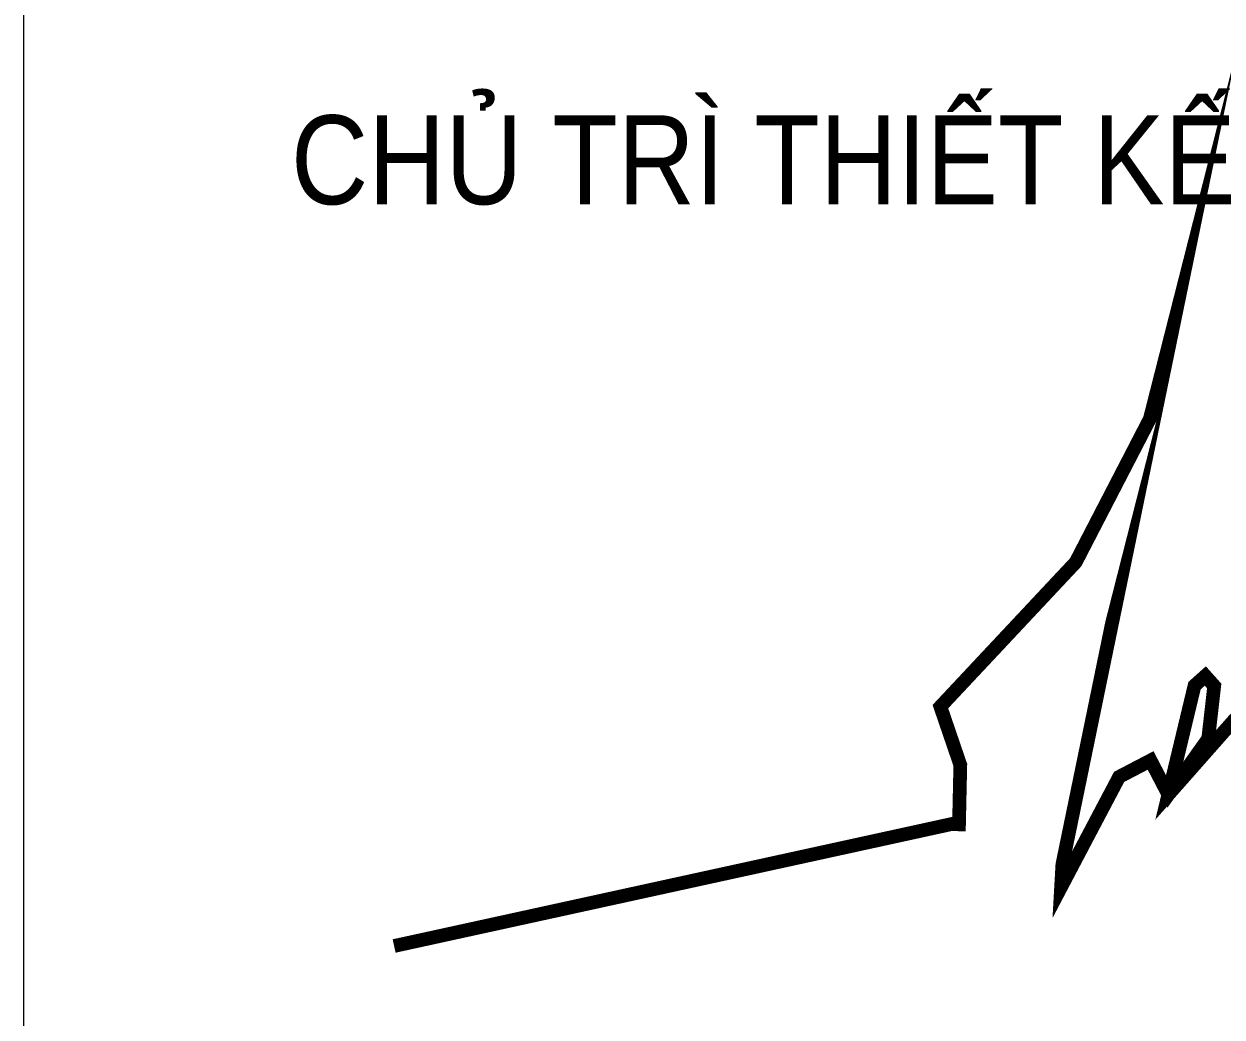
# Model space of a CAD drawing. Header units: millimetres. Extents: x -182770 to 489476, y -561170 to -280028.
# Drawn here: x 230036 to 231546, y -526958 to -525707 of the extents above; entities that cross this region are included whole.
import ezdxf
from ezdxf.enums import TextEntityAlignment as Align

# ---------------------------------------------------------------- set-up
doc = ezdxf.new("R2010")
doc.units = ezdxf.units.MM
doc.header["$MEASUREMENT"] = 0
for name, color, linetype, lineweight in [('Khungten_LCDI', 7, 'Continuous', 5), ('LC ISO', 153, 'Continuous', 13), ('LC Net thay', 63, 'Continuous', 25), ('LC Text1', 3, 'Continuous', 20)]:
    doc.layers.add(name, color=color, linetype=linetype, lineweight=lineweight)
doc.styles.add('Khungten', font='VHAVAN.TTF', dxfattribs={"width": 0.9, "height": 5000})
doc.styles.add('LC 1', font='VHAVANB.TTF')
doc.styles.add('Title', font='VHBLACK.TTF', dxfattribs={"width": 0.8})

# ---------------------------------------------------------------- blocks, each defined once
blk = doc.blocks.new('lcdi fix')
at = {"layer": 'Khungten_LCDI', "color": 9, "lineweight": 15}
blk.add_lwpolyline([(36750, -1521.9), (40450, -1521.9), (40450, -3535.5), (36750, -3535.5)], close=True, dxfattribs=at)
at = {"layer": 'LC ISO', "const_width": 21.6}
for points in [[(38222.9, -2819), (38225.2, -2714.7), (38193.8, -2622.9), (38407, -2395.5), (38523.8, -2169.8), (38558.7, -2032.7), (38386, -2871.3), (38384, -2906.9), (38424.1, -2830.7), (38475.4, -2733.5), (38525, -2707.6), (38553, -2761.4), (38615.8, -2673.2), (38625.2, -2590.3), (38611.2, -2574.6), (38594.2, -2589.8), (38553, -2761.4), (38659, -2641.3)], [(37333.2, -2999.8), (38223.2, -2805.2)]]:
    blk.add_lwpolyline(points, dxfattribs=at)
at = {"color": 7, "style": 'Khungten', "width": 0.9}
blk.add_text('chñ tr× thiÕt kÕ - designed by', height=140, dxfattribs=at).set_placement((38565.6, -1831.8), align=Align.CENTER)
at = {"color": 7, "style": 'Khungten', "width": 0.8}
for tag, p in [('REVISION', (39498.8, -10746.3)), ('NGAYHT', (39546.1, -11609.4))]:
    blk.add_attdef(tag, text='', height=200, dxfattribs=at).set_placement(p, align=Align.CENTER)
at = {"layer": 'LC Text1', "color": 3, "style": 'LC 1', "width": 1.834006}
for tag, p, p2 in [('TENBANVE1', (36912.7, -8885.8), (40339.1, -8885.8)), ('TENBANVE2', (36912.7, -9562.5), (40339.1, -9562.5))]:
    blk.add_attdef(tag, text='', height=250, dxfattribs=at).set_placement(p, p2, align=Align.FIT)
at = {"layer": 'LC Text1', "style": 'Title', "width": 0.7}
blk.add_attdef('SOBANVE', text='', height=250, dxfattribs=at).set_placement((39562, -13896.2), align=Align.CENTER)

msp = doc.modelspace()

# ---------------------------------------------------------------- block references
at = {"layer": 'LC Net thay', "xscale": 0.8, "yscale": 0.8, "zscale": 0.8}
msp.add_blockref('lcdi fix', (200636.1, -524468.8), dxfattribs=at)

doc.saveas('drawing.dxf')
